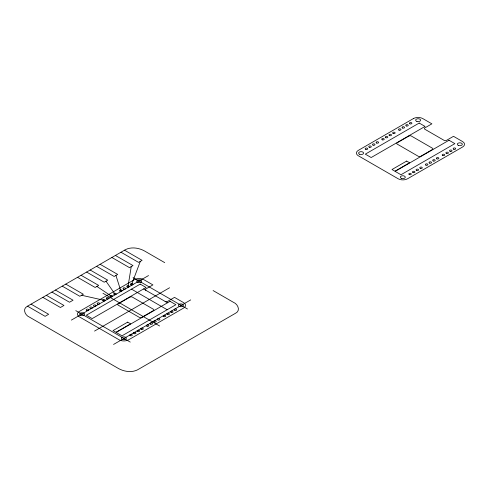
<?xml version="1.0" encoding="UTF-8"?>
<svg xmlns="http://www.w3.org/2000/svg" width="489" height="489" viewBox="0 0 489 489"><rect width="100%" height="100%" fill="white"/><g stroke="black" fill="none" stroke-linecap="round" stroke-linejoin="round"><path stroke-width="0.73" d="M128.02 286.407L131.241 266.603M131.663 284.311L140.325 261.358M71.382 320.099L148.534 275.558M94.53 331.084L169.573 287.758M113.558 344.445L190.704 299.904M81.59 295.27L103.992 300.283M164.72 262.636L144.328 250.863C138.68 247.831 131.394 246.688 125.484 249.628L27.366 306.273C22.091 308.779 25.159 315.527 29.505 317.153L118.662 368.627C124.31 371.658 131.596 372.795 137.501 369.861L235.619 313.211C240.894 310.704 237.825 303.962 233.479 302.336L213.088 290.558M124.518 250.197L142.091 260.344L138.558 262.379L120.985 252.232M115.416 255.447L133.02 265.582L129.469 267.63L111.895 257.483M133.063 277.587L187.507 309.017M143.534 288.962L167.489 302.789M100.117 264.28L117.696 274.427L114.163 276.468L96.59 266.322M131.48 289.121L167.214 309.751M90.178 270.02L107.751 280.166L104.224 282.208L86.645 272.061M81.082 275.27L98.68 285.405L95.129 287.453L77.555 277.306M102.996 293.29L159.61 325.98M65.783 284.109L83.356 294.256L79.823 296.291L62.25 286.144M55.471 290.063L73.044 300.209L69.511 302.245L51.938 292.098M75.795 310.649L130.239 342.08M46.369 295.313L63.967 305.448L60.422 307.495L42.849 297.349M31.07 304.146L48.643 314.293L45.116 316.334L27.543 306.187M96.908 286.432L111.266 296.083M105.985 281.187L114.909 293.981M115.93 275.448L120.746 290.607M165.148 301.438A1.656 0.96 0 0 0 167.489 301.438L174.518 297.379L183.632 302.642A6.626 3.826 0 0 1 183.632 308.052L128.564 339.843A6.626 3.826 0 0 1 119.194 339.843L79.359 316.848A6.626 3.826 0 0 1 79.359 311.432L134.42 279.641A6.626 3.826 0 0 1 143.797 279.641L152.91 284.904L145.881 288.962A1.656 0.96 0 0 0 145.881 290.313M413.401 118.576L358.333 150.367A6.626 3.826 0 0 0 358.333 155.777L398.168 178.778A6.626 3.826 0 0 0 407.545 178.778L462.606 146.987A6.626 3.826 0 0 0 462.606 141.578L453.499 136.315L446.469 140.374A1.656 0.96 0 0 1 444.122 140.374L424.855 129.249A1.656 0.96 0 0 1 424.855 127.898L431.885 123.839L422.771 118.576A6.626 3.826 0 0 0 413.401 118.576M140.227 284.109L86.333 315.228L92.189 318.608L146.083 287.489L140.227 284.109M419.201 123.045L365.307 154.157L371.169 157.537L425.063 126.425L419.201 123.045M129.97 297.074L118.252 303.84A1.656 0.96 0 0 0 118.252 305.191L139.341 317.367A1.656 0.96 0 0 0 141.688 317.367L153.405 310.607A1.656 0.96 0 0 0 153.405 309.25L132.311 297.074A1.656 0.96 0 0 0 129.97 297.074M408.951 136.009L397.233 142.776A1.656 0.96 0 0 0 397.233 144.127L418.321 156.303A1.656 0.96 0 0 0 420.662 156.303L432.38 149.536A1.656 0.96 0 0 0 432.38 148.185L411.292 136.009A1.656 0.96 0 0 0 408.951 136.009M127.672 322.135L113.026 330.588L115.96 332.282L130.606 323.828L127.672 322.135M406.652 161.07L392.007 169.524L394.935 171.217L409.58 162.758L406.652 161.07M170.038 301.322L116.144 332.434L121.999 335.821L175.893 304.702L170.038 301.322M449.012 140.251L395.118 171.37L400.98 174.75L454.874 143.638L449.012 140.251M406.371 125.973A1.259 0.727 0 0 0 408.26 125.343A1.259 0.727 0 0 0 406.371 124.713A1.259 0.727 0 0 0 406.371 125.973M402.575 128.045A1.259 0.727 0 0 0 404.544 127.495A1.259 0.727 0 0 0 402.734 126.785A1.259 0.727 0 0 0 402.575 128.045M399.097 130.172A1.259 0.727 0 0 0 400.986 129.542A1.259 0.727 0 0 0 399.097 128.913A1.259 0.727 0 0 0 399.097 130.172M393.18 133.515A1.259 0.727 0 0 0 395.143 132.965A1.259 0.727 0 0 0 393.333 132.262A1.259 0.727 0 0 0 393.18 133.515M389.537 135.618A1.259 0.727 0 0 0 391.506 135.068A1.259 0.727 0 0 0 389.696 134.359A1.259 0.727 0 0 0 389.537 135.618M385.821 137.715A1.259 0.727 0 0 0 387.789 137.165A1.259 0.727 0 0 0 385.98 136.455A1.259 0.727 0 0 0 385.821 137.715M382.343 139.848A1.259 0.727 0 0 0 384.232 139.218A1.259 0.727 0 0 0 382.343 138.583A1.259 0.727 0 0 0 382.343 139.848M373.095 145.184A1.259 0.727 0 0 0 374.99 144.555A1.259 0.727 0 0 0 373.095 143.925A1.259 0.727 0 0 0 373.095 145.184M376.658 143.057A1.259 0.727 0 0 0 378.627 142.507A1.259 0.727 0 0 0 376.811 141.798A1.259 0.727 0 0 0 376.658 143.057M369.299 147.256A1.259 0.727 0 0 0 371.267 146.7A1.259 0.727 0 0 0 369.458 145.997A1.259 0.727 0 0 0 369.299 147.256M365.821 149.383A1.259 0.727 0 0 0 367.716 148.754A1.259 0.727 0 0 0 365.821 148.124A1.259 0.727 0 0 0 365.821 149.383M425.992 165.178A1.259 0.727 0 0 0 427.893 164.555A1.259 0.727 0 0 0 426.005 163.919A1.259 0.727 0 0 0 425.992 165.178M429.654 163.137A1.259 0.727 0 0 0 431.549 162.513A1.259 0.727 0 0 0 429.666 161.871A1.259 0.727 0 0 0 429.654 163.137M433.303 161.003A1.259 0.727 0 0 0 435.204 160.374A1.259 0.727 0 0 0 433.315 159.738A1.259 0.727 0 0 0 433.303 161.003M453.804 149.286A1.259 0.727 0 0 0 455.699 148.662A1.259 0.727 0 0 0 453.81 148.026A1.259 0.727 0 0 0 453.804 149.286M442.832 155.557A1.259 0.727 0 0 0 444.733 154.927A1.259 0.727 0 0 0 442.845 154.292A1.259 0.727 0 0 0 442.832 155.557M446.494 153.509A1.259 0.727 0 0 0 448.389 152.886A1.259 0.727 0 0 0 446.506 152.25A1.259 0.727 0 0 0 446.494 153.509M450.143 151.376A1.259 0.727 0 0 0 452.044 150.753A1.259 0.727 0 0 0 450.155 150.117A1.259 0.727 0 0 0 450.143 151.376M409.391 174.665A1.259 0.727 0 0 0 411.292 174.041A1.259 0.727 0 0 0 409.403 173.406A1.259 0.727 0 0 0 409.391 174.665M413.052 172.623A1.259 0.727 0 0 0 414.947 172A1.259 0.727 0 0 0 413.058 171.364A1.259 0.727 0 0 0 413.052 172.623M420.357 168.399A1.259 0.727 0 0 0 422.258 167.776A1.259 0.727 0 0 0 420.369 167.14A1.259 0.727 0 0 0 420.357 168.399M416.701 170.49A1.259 0.727 0 0 0 418.596 169.866A1.259 0.727 0 0 0 416.714 169.231A1.259 0.727 0 0 0 416.701 170.49M436.964 158.907A1.259 0.727 0 0 0 438.859 158.283A1.259 0.727 0 0 0 436.977 157.647A1.259 0.727 0 0 0 436.964 158.907M359.708 154.292A2.488 1.436 0 0 0 363.584 153.204A2.488 1.436 0 0 0 360.014 151.81A2.488 1.436 0 0 0 359.708 154.292M401.414 178.369A2.488 1.436 0 0 0 405.283 177.281A2.488 1.436 0 0 0 401.72 175.887A2.488 1.436 0 0 0 401.414 178.369M458.596 145.496A2.488 1.436 0 0 0 462.325 144.255A2.488 1.436 0 0 0 458.596 143.008A2.488 1.436 0 0 0 458.596 145.496M416.891 121.419A2.488 1.436 0 0 0 420.619 120.172A2.488 1.436 0 0 0 416.891 118.931A2.488 1.436 0 0 0 416.891 121.419M409.935 123.845A1.259 0.727 0 0 0 411.897 123.295A1.259 0.727 0 0 0 410.088 122.586A1.259 0.727 0 0 0 409.935 123.845M127.391 287.043A1.259 0.727 0 0 0 129.285 286.407A1.259 0.727 0 0 0 127.391 285.778A1.259 0.727 0 0 0 127.391 287.043M123.674 289.14A1.259 0.727 0 0 0 125.569 288.504A1.259 0.727 0 0 0 123.674 287.874A1.259 0.727 0 0 0 123.674 289.14M120.043 291.212A1.259 0.727 0 0 0 122.005 290.662A1.259 0.727 0 0 0 120.196 289.953A1.259 0.727 0 0 0 120.043 291.212M114.279 294.61A1.259 0.727 0 0 0 116.168 293.981A1.259 0.727 0 0 0 114.279 293.351A1.259 0.727 0 0 0 114.279 294.61M110.636 296.713A1.259 0.727 0 0 0 112.531 296.083A1.259 0.727 0 0 0 110.636 295.454A1.259 0.727 0 0 0 110.636 296.713M106.92 298.81A1.259 0.727 0 0 0 108.815 298.18A1.259 0.727 0 0 0 106.92 297.55A1.259 0.727 0 0 0 106.92 298.81M103.289 300.888A1.259 0.727 0 0 0 105.251 300.332A1.259 0.727 0 0 0 103.442 299.629A1.259 0.727 0 0 0 103.289 300.888M94.041 306.224A1.259 0.727 0 0 0 96.003 305.674A1.259 0.727 0 0 0 94.194 304.965A1.259 0.727 0 0 0 94.041 306.224M97.678 304.121A1.259 0.727 0 0 0 99.646 303.571A1.259 0.727 0 0 0 97.837 302.862A1.259 0.727 0 0 0 97.678 304.121M90.398 308.351A1.259 0.727 0 0 0 92.293 307.715A1.259 0.727 0 0 0 90.398 307.086A1.259 0.727 0 0 0 90.398 308.351M86.84 310.448A1.259 0.727 0 0 0 88.735 309.818A1.259 0.727 0 0 0 86.84 309.189A1.259 0.727 0 0 0 86.84 310.448M147.018 326.242A1.259 0.727 0 0 0 148.913 325.619A1.259 0.727 0 0 0 147.03 324.983A1.259 0.727 0 0 0 147.018 326.242M150.673 324.201A1.259 0.727 0 0 0 152.574 323.577A1.259 0.727 0 0 0 150.685 322.942A1.259 0.727 0 0 0 150.673 324.201M154.328 322.068A1.259 0.727 0 0 0 156.223 321.444A1.259 0.727 0 0 0 154.335 320.802A1.259 0.727 0 0 0 154.328 322.068M174.824 310.35A1.259 0.727 0 0 0 176.718 309.726A1.259 0.727 0 0 0 174.836 309.091A1.259 0.727 0 0 0 174.824 310.35M163.858 316.621A1.259 0.727 0 0 0 165.753 315.998A1.259 0.727 0 0 0 163.864 315.362A1.259 0.727 0 0 0 163.858 316.621M167.513 314.58A1.259 0.727 0 0 0 169.414 313.95A1.259 0.727 0 0 0 167.525 313.315A1.259 0.727 0 0 0 167.513 314.58M171.162 312.44A1.259 0.727 0 0 0 173.063 311.817A1.259 0.727 0 0 0 171.174 311.181A1.259 0.727 0 0 0 171.162 312.44M130.41 335.735A1.259 0.727 0 0 0 132.311 335.112A1.259 0.727 0 0 0 130.422 334.47A1.259 0.727 0 0 0 130.41 335.735M134.072 333.694A1.259 0.727 0 0 0 135.973 333.064A1.259 0.727 0 0 0 134.084 332.428A1.259 0.727 0 0 0 134.072 333.694M141.382 329.464A1.259 0.727 0 0 0 143.277 328.84A1.259 0.727 0 0 0 141.394 328.205A1.259 0.727 0 0 0 141.382 329.464M137.721 331.554A1.259 0.727 0 0 0 139.622 330.931A1.259 0.727 0 0 0 137.733 330.295A1.259 0.727 0 0 0 137.721 331.554M157.984 319.977A1.259 0.727 0 0 0 159.885 319.354A1.259 0.727 0 0 0 157.996 318.712A1.259 0.727 0 0 0 157.984 319.977M80.734 315.356A2.488 1.436 0 0 0 84.603 314.274A2.488 1.436 0 0 0 81.04 312.881A2.488 1.436 0 0 0 80.734 315.356M122.433 339.433A2.488 1.436 0 0 0 126.309 338.351A2.488 1.436 0 0 0 122.745 336.958A2.488 1.436 0 0 0 122.433 339.433M179.622 306.56A2.488 1.436 0 0 0 183.351 305.319A2.488 1.436 0 0 0 179.622 304.079A2.488 1.436 0 0 0 179.622 306.56M137.916 282.483A2.488 1.436 0 0 0 141.645 281.242A2.488 1.436 0 0 0 137.916 279.995A2.488 1.436 0 0 0 137.916 282.483M131.028 284.94A1.259 0.727 0 0 0 132.922 284.311A1.259 0.727 0 0 0 131.028 283.675A1.259 0.727 0 0 0 131.028 284.94"/></g></svg>
